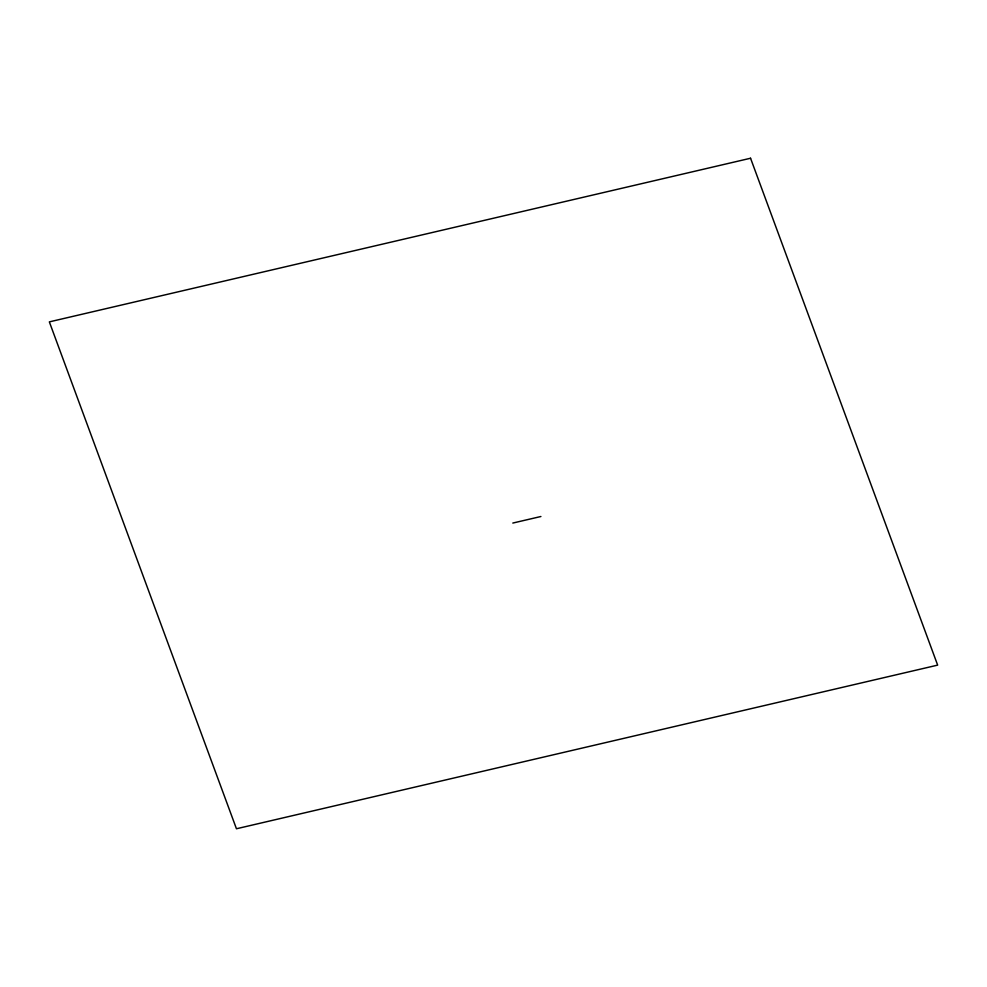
<?xml version="1.0" encoding="UTF-8"?>
<svg xmlns="http://www.w3.org/2000/svg" width="987" height="987" viewBox="0 0 987 987"><rect width="100%" height="100%" fill="white"/><g stroke="black" fill="none" stroke-linecap="round" stroke-linejoin="round"><path stroke-width="1.48" d="M512.808 523.061L540.901 516.509M750.552 158.241L49.35 321.873L236.448 828.759L937.65 665.127L750.552 158.241"/></g></svg>
